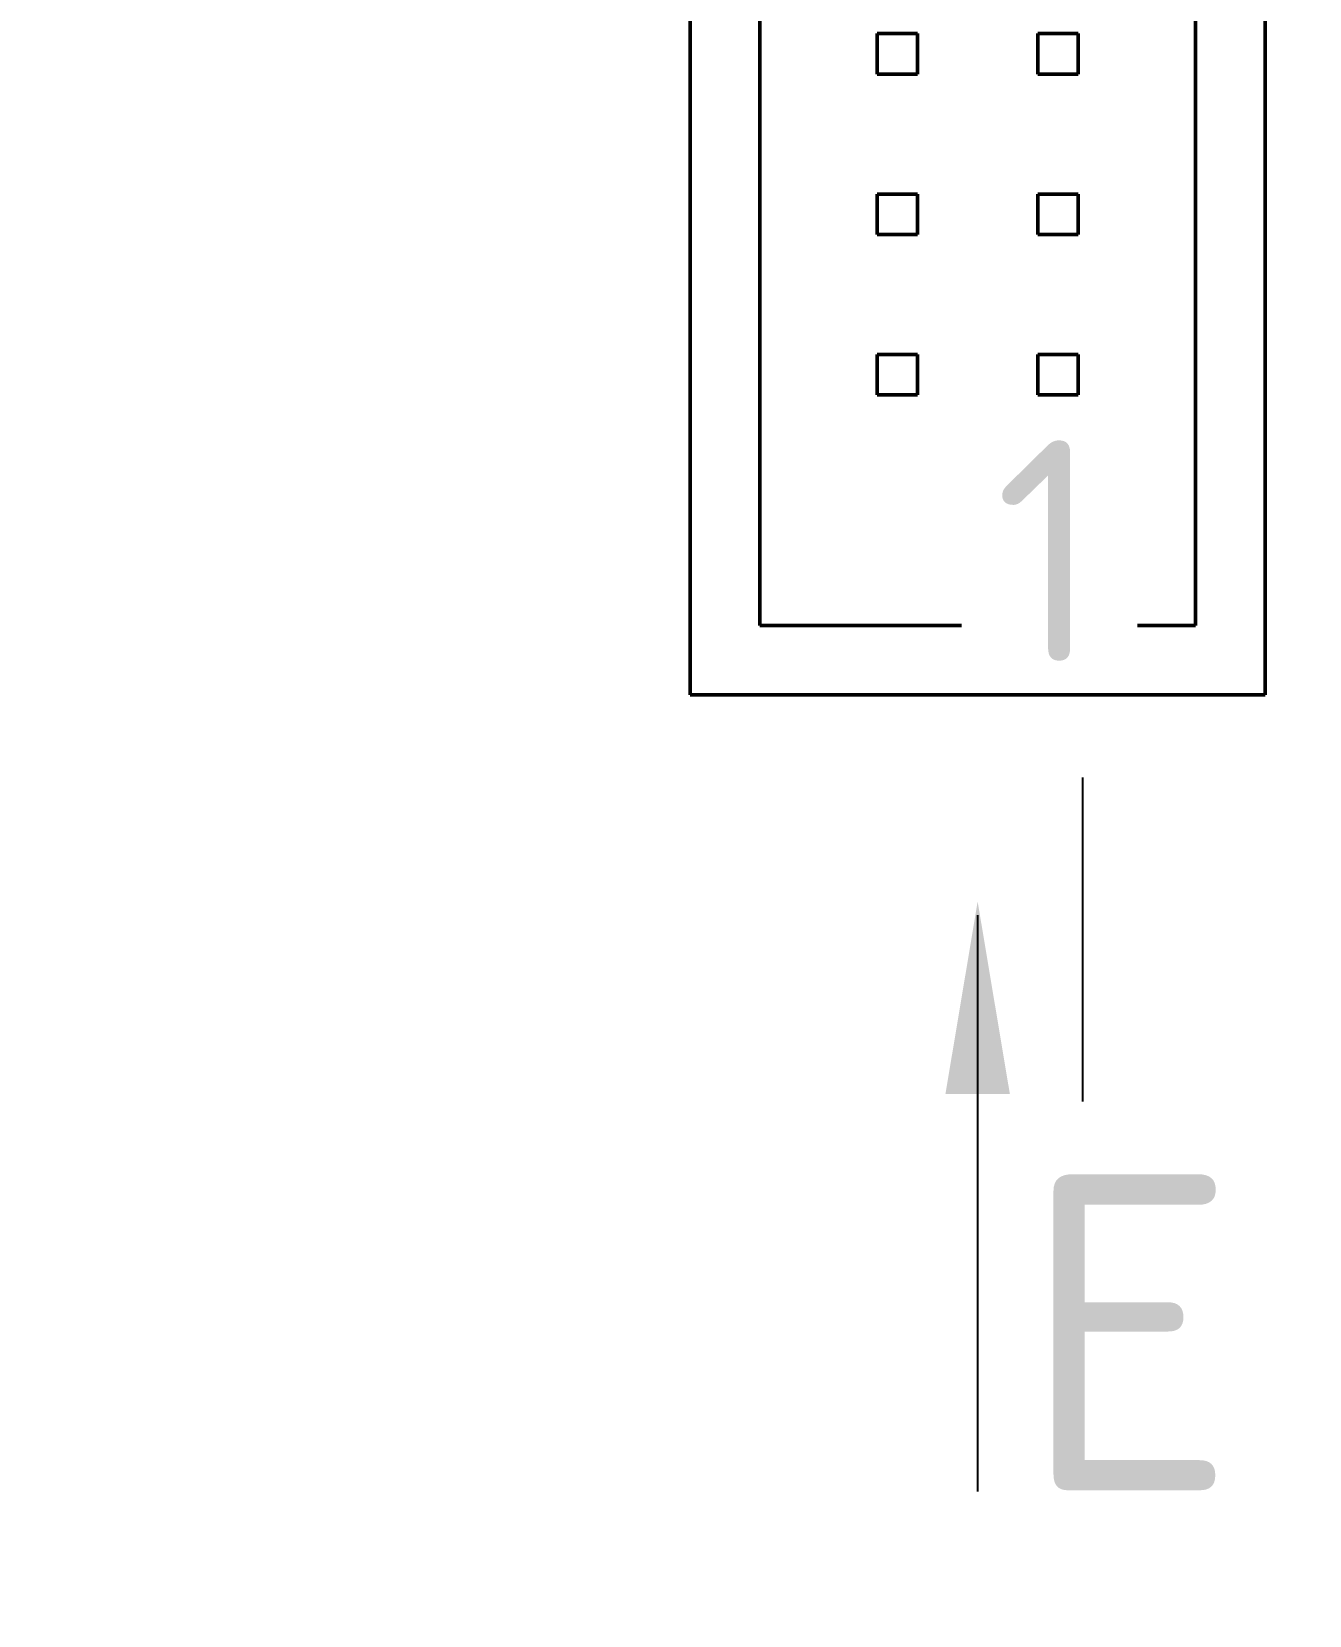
# Model space of a CAD drawing. Header units: millimetres. Extents: x -55 to 2039, y 0 to 512.
# Drawn here: x 1020.85 to 1041.07, y 229.14 to 254.21 of the extents above; entities that cross this region are included whole.
import ezdxf
from ezdxf import colors
from ezdxf.entities.mleader import LeaderData, LeaderLine
from ezdxf.enums import TextEntityAlignment as Align
from ezdxf.math import Vec2, Vec3

# ---------------------------------------------------------------- set-up
doc = ezdxf.new("R2010")
doc.units = ezdxf.units.MM
doc.linetypes.add('Сплошная', pattern=[0])
doc.layers.add('Виды', color=30, linetype='Continuous')
doc.layers.add('Размеры', color=121, linetype='Continuous')
doc.layers.add('текст', color=2, linetype='Continuous', lineweight=30)
doc.styles.add('GOST TYPE B', font='', dxfattribs={"height": 3.5})
doc.styles.get('GOST TYPE B').set_extended_font_data('GOST type B')

# ---------------------------------------------------------------- blocks, each defined once
blk = doc.blocks.new('Вид с →')
at = {"linetype": 'Continuous', "lineweight": 25, "transparency": 16777216}
for q in [(28.03, 4.046), (30.858, 4.046)]:
    blk.add_line((29.444, 2.632), q, dxfattribs=at)
blk.add_circle((32.944, 2.632), 3.5, dxfattribs=at)
blk.add_circle((32.944, 2.632), 3.5, dxfattribs=at)
at = {"linetype": 'Continuous', "lineweight": 50, "transparency": 16777216, "style": 'GOST TYPE B'}
blk.add_attdef('ВИД(_:_)', text='', height=7, dxfattribs=at).set_placement((27.226, 3.5), align=Align.MIDDLE_RIGHT)
blk = doc.blocks.new('_DotSmall')
at = {"color": 0, "linetype": 'ByBlock', "lineweight": 60, "const_width": 0.5}
blk.add_lwpolyline([(-0.0625, 0, 1), (0.0625, 0, 1)], format="xyb", close=True, dxfattribs=at)

msp = doc.modelspace()

# ---------------------------------------------------------------- linework, layer by layer
at = {"linetype": 'Continuous', "lineweight": 50}
for p, q in [((1031.2713, 302.112), (1031.2713, 243.712)), ((1032.3713, 244.812), (1032.3713, 301.012)), ((1039.2713, 270.9121), (1039.2713, 244.812)), ((1040.3713, 243.712), (1040.3713, 270.9121)), ((1034.8713, 254.182), (1034.2313, 254.182)), ((1034.2313, 254.182), (1034.2313, 253.542)), ((1034.8713, 253.542), (1034.8713, 254.182)), ((1037.4113, 254.182), (1036.7713, 254.182)), ((1036.7713, 254.182), (1036.7713, 253.542)), ((1037.4113, 253.542), (1037.4113, 254.182)), ((1034.2313, 253.542), (1034.8713, 253.542)), ((1036.7713, 253.542), (1037.4113, 253.542)), ((1034.8713, 251.642), (1034.2313, 251.642)), ((1034.2313, 251.642), (1034.2313, 251.002)), ((1034.8713, 251.002), (1034.8713, 251.642)), ((1037.4113, 251.642), (1036.7713, 251.642)), ((1036.7713, 251.642), (1036.7713, 251.002)), ((1037.4113, 251.002), (1037.4113, 251.642)), ((1034.2313, 251.002), (1034.8713, 251.002)), ((1036.7713, 251.002), (1037.4113, 251.002)), ((1034.8713, 249.102), (1034.2313, 249.102)), ((1034.2313, 249.102), (1034.2313, 248.462)), ((1034.8713, 248.462), (1034.8713, 249.102)), ((1036.7713, 249.102), (1036.7713, 248.462)), ((1037.4113, 249.102), (1036.7713, 249.102)), ((1037.4113, 248.462), (1037.4113, 249.102)), ((1034.2313, 248.462), (1034.8713, 248.462)), ((1036.7713, 248.462), (1037.4113, 248.462)), ((1035.5652, 244.812), (1032.3713, 244.812)), ((1039.2713, 244.812), (1038.3499, 244.812)), ((1031.2713, 243.712), (1040.3713, 243.712))]:
    msp.add_line(p, q, dxfattribs=at)
at = {"layer": 'Виды', "linetype": 'Continuous', "lineweight": 25}
msp.add_line((1035.8213, 240.223), (1035.8213, 231.1012), dxfattribs=at)
at = {"layer": 'Виды', "linetype": 'Continuous', "lineweight": 35}
msp.add_solid([(1035.8213, 240.4409), (1035.3118, 237.3962), (1036.3308, 237.3962)], dxfattribs=at)
at = {"layer": 'Размеры', "linetype": 'Continuous', "lineweight": 25}
msp.add_line((1037.4843, 237.2774), (1037.4843, 242.4036), dxfattribs=at)

# ---------------------------------------------------------------- texts
at = {"layer": 'Виды', "linetype": 'Continuous', "lineweight": 25, "style": 'GOST TYPE B'}
msp.add_text('Е', height=5, dxfattribs=at).set_placement((1036.4694, 231.12))
at = {"layer": 'текст', "style": 'GOST TYPE B'}
msp.add_text('1', height=3.5, dxfattribs=at).set_placement((1036.0913, 244.2427))

# ---------------------------------------------------------------- leaders
at = {"layer": 'Виды', "linetype": 'Continuous', "lineweight": 25}
ml = msp.add_multileader_block('Standard', dxfattribs=at)
ml.set_content('Вид с →', color=256)
ml.set_attribute('ВИД(_:_)', 'А(2:1)', width=0)
ml.set_leader_properties(linetype='Сплошная', lineweight=25)
ml.set_arrow_properties(name='DOTSMALL')
ml.build(insert=Vec2(0, 0))
ml.multileader.update_dxf_attribs({"leader_type": 0, "has_dogleg": 0, "text_left_attachment_type": 6, "text_right_attachment_type": 6, "dogleg_length": 0.3, "arrow_head_size": 1, "block_connection_type": 1})
ctx = ml.context
ctx.base_point, ctx.char_height, ctx.arrow_head_size, ctx.landing_gap_size, ctx.plane_origin = Vec3(1329.0713, 395.8731), 3.5, 1, 1, Vec3(1329.0713, 395.8731)
ctx.left_attachment, ctx.right_attachment, ctx.attachment_type = 6, 6, 1
notes = []
notes.append((ctx, [(0, (0, 0, 0), (0, 0), (1, 0), 1, [])]))
ctx.block.insert = Vec3(1329.0713, 395.8731)
ml = msp.add_multileader_block('Standard', dxfattribs=at)
ml.set_content('Вид с →', color=256)
ml.set_attribute('ВИД(_:_)', 'Б(4:1)', width=0)
ml.set_leader_properties(linetype='Сплошная', lineweight=25)
ml.set_arrow_properties(name='DOTSMALL')
ml.build(insert=Vec2(0, 0))
ml.multileader.update_dxf_attribs({"leader_type": 0, "has_dogleg": 0, "text_left_attachment_type": 6, "text_right_attachment_type": 6, "dogleg_length": 0.3, "arrow_head_size": 1, "block_connection_type": 1})
ctx = ml.context
ctx.base_point, ctx.char_height, ctx.arrow_head_size, ctx.landing_gap_size, ctx.plane_origin = Vec3(1332.1634, 311.4002), 3.5, 1, 1, Vec3(1332.1634, 311.4002)
ctx.left_attachment, ctx.right_attachment, ctx.attachment_type = 6, 6, 1
notes.append((ctx, [(0, (0, 0, 0), (0, 0), (1, 0), 1, [])]))
ctx.block.insert = Vec3(1332.1634, 311.4002)
for ctx, leaders in notes:
    for number, flags, end, landing, length, lines in leaders:
        leader = LeaderData()
        leader.index, (leader.has_last_leader_line, leader.has_dogleg_vector, leader.attachment_direction) = number, flags
        leader.last_leader_point, leader.dogleg_vector, leader.dogleg_length = Vec3(end), Vec3(landing), length
        for number, points, colour, breaks in lines:
            line = LeaderLine()
            line.index, line.vertices, line.color, line.breaks = number, Vec3.list(points), colors.encode_raw_color(colour), breaks
            leader.lines.append(line)
        ctx.leaders.append(leader)

doc.saveas('drawing.dxf')
